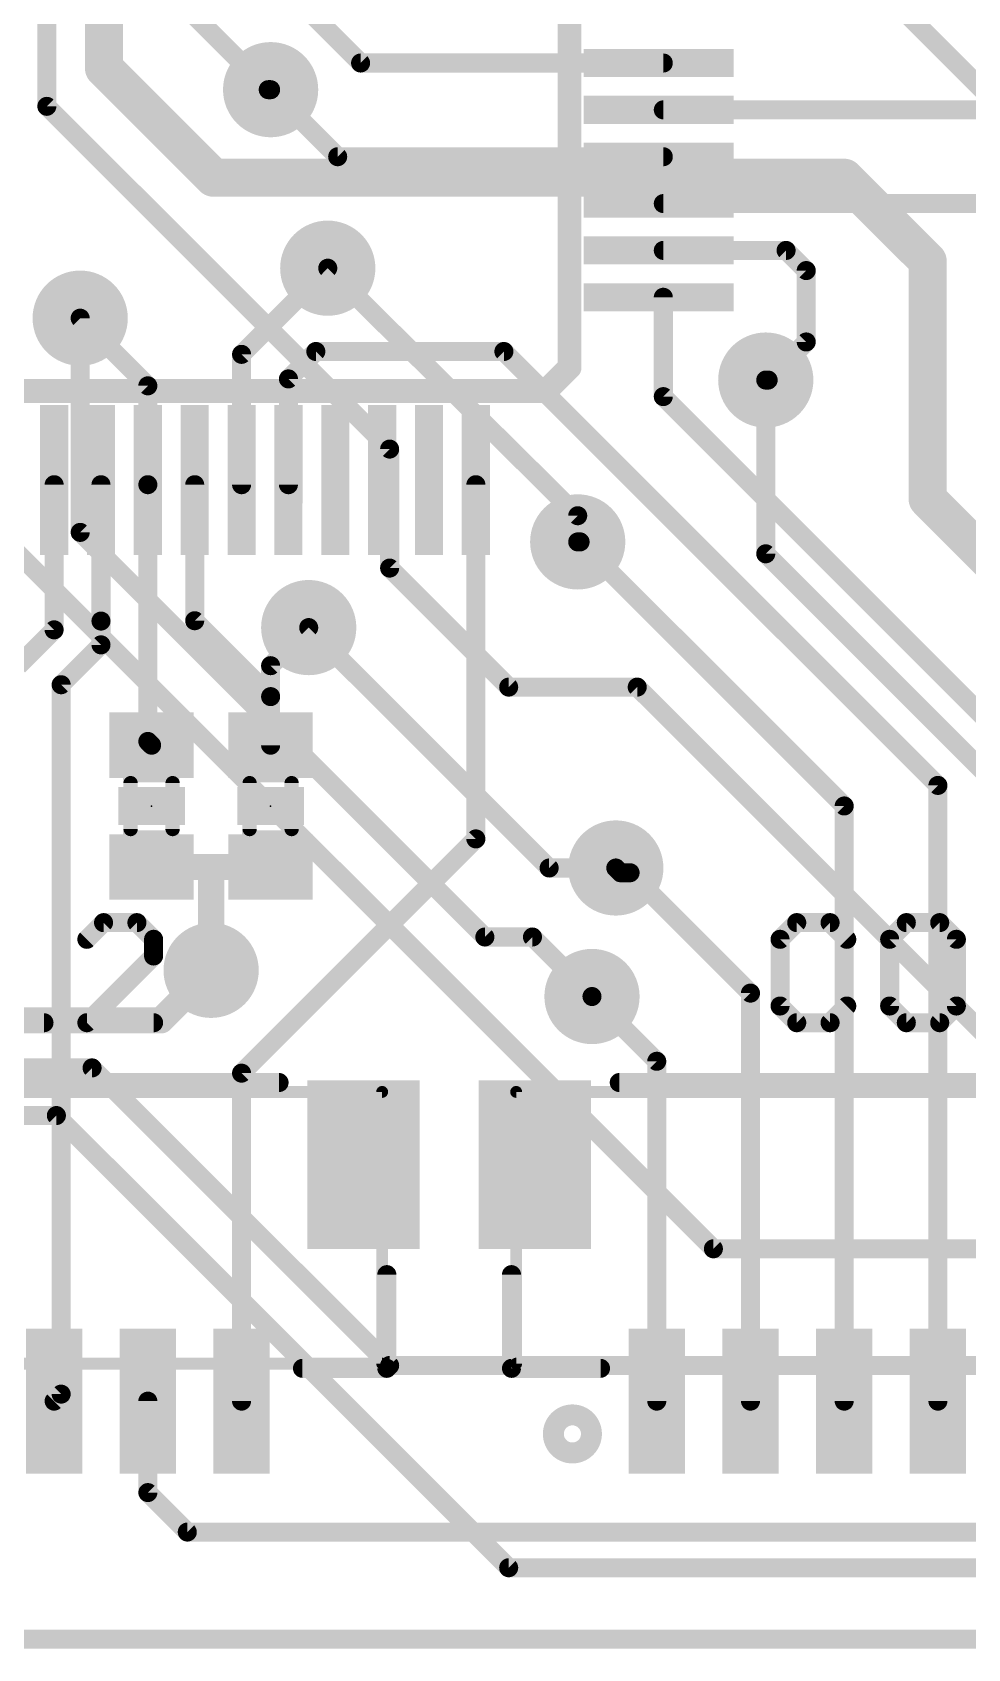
# Model space of a CAD drawing. Extents: x -1 to 63.6, y -0.1 to 40.7.
# Drawn here: x 43.18 to 53.16, y -0.1 to 17.15 of the extents above; entities that cross this region are included whole.
import ezdxf

# ---------------------------------------------------------------- set-up
doc = ezdxf.new("R2010")
doc.units = 0
for name, color, linetype in [('1', 12, 'CONTINUOUS'), ('16', 132, 'CONTINUOUS'), ('18', 110, 'CONTINUOUS'), ('20', 53, 'CONTINUOUS'), ('21', 41, 'CONTINUOUS'), ('23', 53, 'CONTINUOUS'), ('51', 53, 'CONTINUOUS')]:
    doc.layers.add(name, color=color, linetype=linetype)

# ---------------------------------------------------------------- blocks, each defined once
blk = doc.blocks.new('RECT')
blk.add_solid([(-0.5, -0.5), (0.5, -0.5), (-0.5, 0.5), (0.5, 0.5)])
blk = doc.blocks.new('ROUNDV')
at = {"const_width": 0.5}
blk.add_lwpolyline([(0, -0.25, 1), (0, 0.25, 1), (0, -0.25)], format="xyb", dxfattribs=at)

msp = doc.modelspace()

# ---------------------------------------------------------------- linework, layer by layer
at = {"layer": '1'}
for points, const_width in [([(45.593, 17.907), (46.68, 16.82)], 0.2032), ([(46.68, 16.82), (49.91, 16.82)], 0.2032), ([(45.72, 16.5354), (46.4354, 15.82)], 0.2032), ([(49.91, 16.32), (54.293, 16.32)], 0.2032), ([(46.4354, 15.82), (49.91, 15.82)], 0.2032), ([(49.91, 15.32), (56.341, 15.32)], 0.2032), ([(51.22, 14.82), (49.91, 14.82)], 0.2032), ([(51.435, 14.605), (51.22, 14.82)], 0.2032), ([(46.3296, 14.6304), (45.41, 13.7108)], 0.2032), ([(51.435, 13.843), (51.435, 14.605)], 0.2032), ([(49.91, 13.2598), (49.91, 14.32)], 0.2032), ([(43.688, 14.097), (44.41, 13.375)], 0.2032), ([(45.41, 13.7108), (45.41, 12.32)], 0.2032), ([(46.2026, 13.7414), (45.91, 13.4488)], 0.2032), ([(48.2092, 13.7414), (46.2026, 13.7414)], 0.2032), ([(52.84, 9.1106), (48.2092, 13.7414)], 0.2032), ([(51.0286, 13.4366), (51.435, 13.843)], 0.2032), ([(44.41, 13.375), (44.41, 12.32)], 0.2032), ([(45.91, 13.4488), (45.91, 12.32)], 0.2032), ([(51.0032, 13.4366), (51.0286, 13.4366)], 0.2032), ([(53.5178, 9.652), (49.91, 13.2598)], 0.2032), ([(43.41, 10.771), (43.41, 12.32)], 0.2032), ([(43.91, 10.8646), (43.91, 12.32)], 0.2032), ([(44.41, 12.32), (44.41, 9.58)], 0.2032), ([(44.91, 10.8684), (44.91, 12.32)], 0.2032), ([(47.91, 8.54), (47.91, 12.32)], 0.2032), ([(49.022, 11.7094), (48.9966, 11.7094)], 0.2032), ([(51.84, 8.8914), (49.022, 11.7094)], 0.2032), ([(43.0276, 10.3886), (43.41, 10.771)], 0.2032), ([(43.91, 10.6106), (43.91, 10.8646)], 0.2032), ([(45.72, 10.0584), (44.91, 10.8684)], 0.2032), ([(46.1264, 10.795), (45.72, 10.3886)], 0.2032), ([(43.4848, 10.1854), (43.91, 10.6106)], 0.2032), ([(45.72, 10.3886), (45.72, 10.0584)], 0.2032), ([(43.4848, 2.6148), (43.4848, 10.1854)], 0.2032), ([(45.72, 10.0584), (45.72, 9.54)], 0.2032), ([(44.41, 9.58), (44.45, 9.54)], 0.2032), ([(52.84, 2.54), (52.84, 9.1106)], 0.2032), ([(51.84, 2.54), (51.84, 8.8914)], 0.2032), ([(45.41, 6.04), (47.91, 8.54)], 0.2032), ([(45.085, 8.24), (44.45, 8.24)], 0.2794), ([(45.085, 7.1374), (45.085, 8.24)], 0.2794), ([(45.085, 8.24), (45.72, 8.24)], 0.2794), ([(49.4538, 8.1788), (49.403, 8.2296)], 0.2032), ([(49.5554, 8.1788), (49.4538, 8.1788)], 0.2032), ([(50.84, 6.8942), (49.5554, 8.1788)], 0.2032), ([(49.84, 6.167), (49.149, 6.858)], 0.2032), ([(50.84, 2.54), (50.84, 6.8942)], 0.2032), ([(49.84, 2.54), (49.84, 6.167)], 0.2032), ([(45.41, 2.54), (45.41, 6.04)], 0.2032), ([(43.41, 2.54), (43.4848, 2.6148)], 0.2032), ([(44.41, 1.564), (44.41, 2.54)], 0.2032), ([(44.831, 1.143), (44.41, 1.564)], 0.2032), ([(44.831, 1.143), (56.9722, 1.143)], 0.2032), ([(0, 0), (63.5, 0)], 0.2032)]:
    msp.add_lwpolyline(points, dxfattribs=dict(at, const_width=const_width))
for points, const_width in [([(46.68, 16.8708, 1), (46.68, 16.7692)], 0.1016), ([(46.6441, 16.7841, 1), (46.7159, 16.8559)], 0.1016), ([(49.91, 16.7692, 1), (49.91, 16.8708)], 0.1016), ([(45.7559, 16.5713, 1), (45.6841, 16.4995)], 0.1016), ([(49.91, 16.3708, 1), (49.91, 16.2692)], 0.1016), ([(46.4354, 15.8708, 1), (46.4354, 15.7692)], 0.1016), ([(46.3995, 15.7841, 1), (46.4713, 15.8559)], 0.1016), ([(49.91, 15.7692, 1), (49.91, 15.8708)], 0.1016), ([(49.91, 15.3708, 1), (49.91, 15.2692)], 0.1016), ([(49.91, 14.8708, 1), (49.91, 14.7692)], 0.1016), ([(51.2559, 14.8559, 1), (51.1841, 14.7841)], 0.1016), ([(51.22, 14.7692, 1), (51.22, 14.8708)], 0.1016), ([(46.3655, 14.5945, 1), (46.2937, 14.6663)], 0.1016), ([(51.4858, 14.605, 1), (51.3842, 14.605)], 0.1016), ([(51.3991, 14.5691, 1), (51.4709, 14.6409)], 0.1016), ([(49.9608, 14.32, 1), (49.8592, 14.32)], 0.1016), ([(43.7239, 14.1329, 1), (43.6521, 14.0611)], 0.1016), ([(45.4608, 13.7108, 1), (45.3592, 13.7108)], 0.1016), ([(46.2026, 13.7922, 1), (46.2026, 13.6906)], 0.1016), ([(46.2385, 13.7055, 1), (46.1667, 13.7773)], 0.1016), ([(48.2451, 13.7773, 1), (48.1733, 13.7055)], 0.1016), ([(48.2092, 13.6906, 1), (48.2092, 13.7922)], 0.1016), ([(51.3842, 13.843, 1), (51.4858, 13.843)], 0.1016), ([(51.4709, 13.8071, 1), (51.3991, 13.8789)], 0.1016), ([(45.3741, 13.7467, 1), (45.4459, 13.6749)], 0.1016), ([(44.4608, 13.375, 1), (44.3592, 13.375)], 0.1016), ([(44.3741, 13.3391, 1), (44.4459, 13.4109)], 0.1016), ([(45.9608, 13.4488, 1), (45.8592, 13.4488)], 0.1016), ([(45.8741, 13.4847, 1), (45.9459, 13.4129)], 0.1016), ([(51.0032, 13.4874, 1), (51.0032, 13.3858)], 0.1016), ([(50.9927, 13.4725, 1), (51.0645, 13.4007)], 0.1016), ([(51.0286, 13.3858, 1), (51.0286, 13.4874)], 0.1016), ([(49.9459, 13.2957, 1), (49.8741, 13.2239)], 0.1016), ([(49.8592, 13.2598, 1), (49.9608, 13.2598)], 0.1016), ([(43.4608, 12.32, 1), (43.3592, 12.32)], 0.1016), ([(43.9608, 12.32, 1), (43.8592, 12.32)], 0.1016), ([(44.4608, 12.32, 1), (44.3592, 12.32)], 0.1016), ([(44.9608, 12.32, 1), (44.8592, 12.32)], 0.1016), ([(47.9608, 12.32, 1), (47.8592, 12.32)], 0.1016), ([(44.3592, 12.32, 1), (44.4608, 12.32)], 0.1016), ([(45.3592, 12.32, 1), (45.4608, 12.32)], 0.1016), ([(45.8592, 12.32, 1), (45.9608, 12.32)], 0.1016), ([(48.9966, 11.7602, 1), (48.9966, 11.6586)], 0.1016), ([(49.0579, 11.7453, 1), (48.9861, 11.6735)], 0.1016), ([(49.022, 11.6586, 1), (49.022, 11.7602)], 0.1016), ([(43.4459, 10.7351, 1), (43.3741, 10.8069)], 0.1016), ([(43.9608, 10.8646, 1), (43.8592, 10.8646)], 0.1016), ([(43.8592, 10.8646, 1), (43.9608, 10.8646)], 0.1016), ([(44.9459, 10.9043, 1), (44.8741, 10.8325)], 0.1016), ([(44.8592, 10.8684, 1), (44.9608, 10.8684)], 0.1016), ([(46.1623, 10.7591, 1), (46.0905, 10.8309)], 0.1016), ([(43.3592, 10.771, 1), (43.4608, 10.771)], 0.1016), ([(43.9459, 10.5747, 1), (43.8741, 10.6465)], 0.1016), ([(43.8592, 10.6106, 1), (43.9608, 10.6106)], 0.1016), ([(45.7708, 10.3886, 1), (45.6692, 10.3886)], 0.1016), ([(45.6841, 10.4245, 1), (45.7559, 10.3527)], 0.1016), ([(43.5356, 10.1854, 1), (43.434, 10.1854)], 0.1016), ([(43.4489, 10.2213, 1), (43.5207, 10.1495)], 0.1016), ([(45.7708, 10.0584, 1), (45.6692, 10.0584)], 0.1016), ([(45.6692, 10.0584, 1), (45.7708, 10.0584)], 0.1016), ([(45.6841, 10.0225, 1), (45.7559, 10.0943)], 0.1016), ([(44.4459, 9.6159, 1), (44.3741, 9.5441)], 0.1016), ([(44.3592, 9.58, 1), (44.4608, 9.58)], 0.1016), ([(44.4141, 9.5041, 1), (44.4859, 9.5759)], 0.1016), ([(45.6692, 9.54, 1), (45.7708, 9.54)], 0.1016), ([(52.8908, 9.1106, 1), (52.7892, 9.1106)], 0.1016), ([(52.8041, 9.0747, 1), (52.8759, 9.1465)], 0.1016), ([(51.8908, 8.8914, 1), (51.7892, 8.8914)], 0.1016), ([(51.8041, 8.8555, 1), (51.8759, 8.9273)], 0.1016), ([(47.9459, 8.5041, 1), (47.8741, 8.5759)], 0.1016), ([(47.8592, 8.54, 1), (47.9608, 8.54)], 0.1016), ([(44.45, 8.3099, 1), (44.45, 8.1701)], 0.1397), ([(45.1549, 8.24, 1), (45.0151, 8.24)], 0.1397), ([(45.085, 8.3099, 1), (45.085, 8.1701)], 0.1397), ([(45.085, 8.1701, 1), (45.085, 8.3099)], 0.1397), ([(45.72, 8.1701, 1), (45.72, 8.3099)], 0.1397), ([(49.4389, 8.2655, 1), (49.3671, 8.1937)], 0.1016), ([(49.4538, 8.2296, 1), (49.4538, 8.128)], 0.1016), ([(49.5913, 8.2147, 1), (49.5195, 8.1429)], 0.1016), ([(49.5554, 8.128, 1), (49.5554, 8.2296)], 0.1016), ([(49.4179, 8.1429, 1), (49.4897, 8.2147)], 0.1016), ([(45.0151, 7.1374, 1), (45.1549, 7.1374)], 0.1397), ([(49.1849, 6.8939, 1), (49.1131, 6.8221)], 0.1016), ([(50.8908, 6.8942, 1), (50.7892, 6.8942)], 0.1016), ([(50.8041, 6.8583, 1), (50.8759, 6.9301)], 0.1016), ([(49.8908, 6.167, 1), (49.7892, 6.167)], 0.1016), ([(49.8041, 6.1311, 1), (49.8759, 6.2029)], 0.1016), ([(45.4608, 6.04, 1), (45.3592, 6.04)], 0.1016), ([(45.3741, 6.0759, 1), (45.4459, 6.0041)], 0.1016), ([(43.3741, 2.5759, 1), (43.4459, 2.5041)], 0.1016), ([(43.434, 2.6148, 1), (43.5356, 2.6148)], 0.1016), ([(43.5207, 2.5789, 1), (43.4489, 2.6507)], 0.1016), ([(44.4608, 2.54, 1), (44.3592, 2.54)], 0.1016), ([(45.3592, 2.54, 1), (45.4608, 2.54)], 0.1016), ([(49.7892, 2.54, 1), (49.8908, 2.54)], 0.1016), ([(50.7892, 2.54, 1), (50.8908, 2.54)], 0.1016), ([(51.7892, 2.54, 1), (51.8908, 2.54)], 0.1016), ([(52.7892, 2.54, 1), (52.8908, 2.54)], 0.1016), ([(44.4459, 1.5999, 1), (44.3741, 1.5281)], 0.1016), ([(44.3592, 1.564, 1), (44.4608, 1.564)], 0.1016), ([(44.831, 1.1938, 1), (44.831, 1.0922)], 0.1016), ([(44.7951, 1.1071, 1), (44.8669, 1.1789)], 0.1016)]:
    msp.add_lwpolyline(points, format="xyb", dxfattribs=dict(at, const_width=const_width))
at = {"layer": '16'}
for points, const_width in [([(43.942, 22.098), (43.942, 16.764)], 0.4064), ([(43.3324, 19.2024), (43.3324, 16.3576)], 0.2032), ([(54.6862, 15.1638), (50.8, 19.05)], 0.2032), ([(44.577, 17.653), (45.6946, 16.5354)], 0.2032), ([(43.942, 16.764), (45.1104, 15.5956)], 0.4064), ([(45.6946, 16.5354), (45.72, 16.5354)], 0.2032), ([(43.3324, 16.3576), (46.99, 12.7)], 0.2032), ([(45.1104, 15.5956), (51.8414, 15.5956)], 0.4064), ([(51.8414, 15.5956), (52.7304, 14.7066)], 0.4064), ([(52.7304, 14.7066), (52.7304, 12.1666)], 0.4064), ([(48.9966, 11.9888), (46.3296, 14.6304)], 0.2032), ([(43.688, 11.811), (43.688, 14.097)], 0.2032), ([(51.0032, 11.5824), (51.0032, 13.4366)], 0.2032), ([(46.99, 12.7), (46.99, 11.43)], 0.2032), ([(52.7304, 12.1666), (54.483, 10.414)], 0.4064), ([(48.9966, 11.7094), (48.9966, 11.9888)], 0.2032), ([(50.4444, 4.1656), (42.799, 11.811)], 0.2032), ([(48.006, 7.493), (43.688, 11.811)], 0.2032), ([(56.5404, 6.0452), (51.0032, 11.5824)], 0.2032), ([(46.99, 11.43), (48.26, 10.16)], 0.2032), ([(48.6918, 8.2296), (46.1264, 10.795)], 0.2032), ([(48.26, 10.16), (49.6316, 10.16)], 0.2032), ([(49.6316, 10.16), (54.2798, 5.5118)], 0.2032), ([(49.403, 8.2296), (48.6918, 8.2296)], 0.2032), ([(48.514, 7.493), (48.006, 7.493)], 0.2032), ([(49.149, 6.858), (48.514, 7.493)], 0.2032), ([(44.5516, 6.604), (45.085, 7.1374)], 0.2794), ([(38.227, 6.604), (44.5516, 6.604)], 0.2794), ([(42.037, 6.096), (43.815, 6.096)], 0.2032), ([(43.815, 6.096), (46.99, 2.921)], 0.2032), ([(42.164, 5.588), (43.434, 5.588)], 0.2032), ([(43.434, 5.588), (48.26, 0.762)], 0.2032), ([(50.4444, 4.1656), (53.6956, 4.1656)], 0.2032), ([(46.99, 2.921), (54.4322, 2.921)], 0.2032), ([(48.26, 0.762), (58.0898, 0.762)], 0.2032), ([(63.5, 0), (0, 0)], 0.2032)]:
    msp.add_lwpolyline(points, dxfattribs=dict(at, const_width=const_width))
for points, const_width in [([(44.0138, 16.8358, 1), (43.8702, 16.6922)], 0.2032), ([(43.8404, 16.764, 1), (44.0436, 16.764)], 0.2032), ([(45.6946, 16.5862, 1), (45.6946, 16.4846)], 0.1016), ([(45.6587, 16.4995, 1), (45.7305, 16.5713)], 0.1016), ([(45.72, 16.4846, 1), (45.72, 16.5862)], 0.1016), ([(43.3683, 16.3935, 1), (43.2965, 16.3217)], 0.1016), ([(43.2816, 16.3576, 1), (43.3832, 16.3576)], 0.1016), ([(45.1104, 15.6972, 1), (45.1104, 15.494)], 0.2032), ([(45.0386, 15.5238, 1), (45.1822, 15.6674)], 0.2032), ([(51.9132, 15.6674, 1), (51.7696, 15.5238)], 0.2032), ([(51.8414, 15.494, 1), (51.8414, 15.6972)], 0.2032), ([(52.832, 14.7066, 1), (52.6288, 14.7066)], 0.2032), ([(52.6586, 14.6348, 1), (52.8022, 14.7784)], 0.2032), ([(46.3653, 14.6665, 1), (46.2939, 14.5943)], 0.1016), ([(43.7388, 14.097, 1), (43.6372, 14.097)], 0.1016), ([(51.054, 13.4366, 1), (50.9524, 13.4366)], 0.1016), ([(47.0408, 12.7, 1), (46.9392, 12.7)], 0.1016), ([(46.9541, 12.6641, 1), (47.0259, 12.7359)], 0.1016), ([(52.6288, 12.1666, 1), (52.832, 12.1666)], 0.2032), ([(52.8022, 12.2384, 1), (52.6586, 12.0948)], 0.2032), ([(49.0474, 11.9888, 1), (48.9458, 11.9888)], 0.1016), ([(48.9609, 11.9527, 1), (49.0323, 12.0249)], 0.1016), ([(43.7239, 11.8469, 1), (43.6521, 11.7751)], 0.1016), ([(43.6372, 11.811, 1), (43.7388, 11.811)], 0.1016), ([(48.9458, 11.7094, 1), (49.0474, 11.7094)], 0.1016), ([(51.0391, 11.6183, 1), (50.9673, 11.5465)], 0.1016), ([(50.9524, 11.5824, 1), (51.054, 11.5824)], 0.1016), ([(47.0259, 11.4659, 1), (46.9541, 11.3941)], 0.1016), ([(46.9392, 11.43, 1), (47.0408, 11.43)], 0.1016), ([(46.1623, 10.8309, 1), (46.0905, 10.7591)], 0.1016), ([(48.26, 10.2108, 1), (48.26, 10.1092)], 0.1016), ([(48.2241, 10.1241, 1), (48.2959, 10.1959)], 0.1016), ([(49.6675, 10.1959, 1), (49.5957, 10.1241)], 0.1016), ([(49.6316, 10.1092, 1), (49.6316, 10.2108)], 0.1016), ([(48.6918, 8.2804, 1), (48.6918, 8.1788)], 0.1016), ([(48.6559, 8.1937, 1), (48.7277, 8.2655)], 0.1016), ([(49.403, 8.1788, 1), (49.403, 8.2804)], 0.1016), ([(48.006, 7.5438, 1), (48.006, 7.4422)], 0.1016), ([(48.5499, 7.5289, 1), (48.4781, 7.4571)], 0.1016), ([(48.514, 7.4422, 1), (48.514, 7.5438)], 0.1016), ([(47.9701, 7.4571, 1), (48.0419, 7.5289)], 0.1016), ([(45.1344, 7.088, 1), (45.0356, 7.1868)], 0.1397), ([(49.1131, 6.8221, 1), (49.1849, 6.8939)], 0.1016), ([(44.5516, 6.5342, 1), (44.5516, 6.6738)], 0.1397), ([(44.5022, 6.6534, 1), (44.601, 6.5546)], 0.1397), ([(43.8509, 6.1319, 1), (43.7791, 6.0601)], 0.1016), ([(43.815, 6.0452, 1), (43.815, 6.1468)], 0.1016), ([(43.4699, 5.6239, 1), (43.3981, 5.5521)], 0.1016), ([(43.434, 5.5372, 1), (43.434, 5.6388)], 0.1016), ([(50.4444, 4.2164, 1), (50.4444, 4.1148)], 0.1016), ([(50.4085, 4.1297, 1), (50.4803, 4.2015)], 0.1016), ([(46.99, 2.9718, 1), (46.99, 2.8702)], 0.1016), ([(46.9541, 2.8851, 1), (47.0259, 2.9569)], 0.1016), ([(48.26, 0.8128, 1), (48.26, 0.7112)], 0.1016), ([(48.2241, 0.7261, 1), (48.2959, 0.7979)], 0.1016)]:
    msp.add_lwpolyline(points, format="xyb", dxfattribs=dict(at, const_width=const_width))
at = {"layer": '20', "const_width": 0.2032}
msp.add_lwpolyline([(0, 0), (63.5, 0)], dxfattribs=at)
at = {"layer": '21'}
for points, const_width in [([(48.91, 27.07), (48.91, 13.57)], 0.254), ([(48.91, 13.57), (48.66, 13.32)], 0.254), ([(48.66, 13.32), (35.16, 13.32)], 0.254), ([(43.9373, 7.6463), (43.7594, 7.4684)], 0.2032), ([(44.2932, 7.6463), (43.9373, 7.6463)], 0.2032), ([(44.4712, 7.4684), (44.2932, 7.6463)], 0.2032), ([(51.3336, 7.6463), (51.1556, 7.4684)], 0.2032), ([(51.6895, 7.6463), (51.3336, 7.6463)], 0.2032), ([(51.8674, 7.4684), (51.6895, 7.6463)], 0.2032), ([(52.5029, 7.6463), (52.325, 7.4684)], 0.2032), ([(52.8589, 7.6463), (52.5029, 7.6463)], 0.2032), ([(53.0368, 7.4684), (52.8589, 7.6463)], 0.2032), ([(44.4712, 7.2904), (44.4712, 7.4684)], 0.2032), ([(51.1556, 7.4684), (51.1556, 6.7566)], 0.2032), ([(52.325, 7.4684), (52.325, 6.7566)], 0.2032), ([(53.0368, 6.7566), (53.0368, 7.4684)], 0.2032), ([(43.7594, 6.5786), (44.4712, 7.2904)], 0.2032), ([(51.1556, 6.7566), (51.3336, 6.5786)], 0.2032), ([(51.6895, 6.5786), (51.8674, 6.7566)], 0.2032), ([(52.325, 6.7566), (52.5029, 6.5786)], 0.2032), ([(52.8589, 6.5786), (53.0368, 6.7566)], 0.2032), ([(42.59, 6.5786), (43.3018, 6.5786)], 0.2032), ([(44.4712, 6.5786), (43.7594, 6.5786)], 0.2032), ([(51.3336, 6.5786), (51.6895, 6.5786)], 0.2032), ([(52.5029, 6.5786), (52.8589, 6.5786)], 0.2032), ([(38.01, 5.94), (45.81, 5.94)], 0.2032), ([(49.44, 5.94), (57.24, 5.94)], 0.2032), ([(46.96, 2.89), (46.96, 3.89)], 0.2032), ([(48.29, 2.89), (48.29, 3.89)], 0.2032), ([(46.96, 2.89), (46.06, 2.89)], 0.2032), ([(49.24, 2.89), (48.29, 2.89)], 0.2032)]:
    msp.add_lwpolyline(points, dxfattribs=dict(at, const_width=const_width))
for points, const_width in [([(48.8465, 13.57, 1), (48.9735, 13.57)], 0.127), ([(48.9549, 13.5251, 1), (48.8651, 13.6149)], 0.127), ([(48.6151, 13.3649, 1), (48.7049, 13.2751)], 0.127), ([(48.66, 13.2565, 1), (48.66, 13.3835)], 0.127), ([(43.9373, 7.6971, 1), (43.9373, 7.5955)], 0.1016), ([(43.9733, 7.6104, 1), (43.9014, 7.6822)], 0.1016), ([(44.3292, 7.6822, 1), (44.2573, 7.6104)], 0.1016), ([(44.2932, 7.5955, 1), (44.2932, 7.6971)], 0.1016), ([(51.3336, 7.6971, 1), (51.3336, 7.5955)], 0.1016), ([(51.3695, 7.6104, 1), (51.2976, 7.6822)], 0.1016), ([(51.7254, 7.6822, 1), (51.6535, 7.6104)], 0.1016), ([(51.6895, 7.5955, 1), (51.6895, 7.6971)], 0.1016), ([(52.5029, 7.6971, 1), (52.5029, 7.5955)], 0.1016), ([(52.5389, 7.6104, 1), (52.467, 7.6822)], 0.1016), ([(52.8948, 7.6822, 1), (52.8229, 7.6104)], 0.1016), ([(52.8589, 7.5955, 1), (52.8589, 7.6971)], 0.1016), ([(43.7235, 7.5043, 1), (43.7953, 7.4324)], 0.1016), ([(44.522, 7.4684, 1), (44.4204, 7.4684)], 0.1016), ([(44.4353, 7.4324, 1), (44.5071, 7.5043)], 0.1016), ([(51.2064, 7.4684, 1), (51.1048, 7.4684)], 0.1016), ([(51.1197, 7.5043, 1), (51.1915, 7.4324)], 0.1016), ([(51.8315, 7.4324, 1), (51.9033, 7.5043)], 0.1016), ([(52.3758, 7.4684, 1), (52.2742, 7.4684)], 0.1016), ([(52.2891, 7.5043, 1), (52.3609, 7.4324)], 0.1016), ([(53.0876, 7.4684, 1), (52.986, 7.4684)], 0.1016), ([(53.0009, 7.4324, 1), (53.0727, 7.5043)], 0.1016), ([(44.4204, 7.2904, 1), (44.522, 7.2904)], 0.1016), ([(44.5071, 7.2545, 1), (44.4353, 7.3263)], 0.1016), ([(51.1915, 6.7925, 1), (51.1197, 6.7206)], 0.1016), ([(51.1048, 6.7566, 1), (51.2064, 6.7566)], 0.1016), ([(51.9033, 6.7206, 1), (51.8315, 6.7925)], 0.1016), ([(52.3609, 6.7925, 1), (52.2891, 6.7206)], 0.1016), ([(52.2742, 6.7566, 1), (52.3758, 6.7566)], 0.1016), ([(52.986, 6.7566, 1), (53.0876, 6.7566)], 0.1016), ([(53.0727, 6.7206, 1), (53.0009, 6.7925)], 0.1016), ([(43.3018, 6.5278, 1), (43.3018, 6.6294)], 0.1016), ([(43.7594, 6.6294, 1), (43.7594, 6.5278)], 0.1016), ([(43.7235, 6.6145, 1), (43.7953, 6.5427)], 0.1016), ([(44.4712, 6.5278, 1), (44.4712, 6.6294)], 0.1016), ([(51.3336, 6.6294, 1), (51.3336, 6.5278)], 0.1016), ([(51.2976, 6.5427, 1), (51.3695, 6.6145)], 0.1016), ([(51.6535, 6.6145, 1), (51.7254, 6.5427)], 0.1016), ([(51.6895, 6.5278, 1), (51.6895, 6.6294)], 0.1016), ([(52.5029, 6.6294, 1), (52.5029, 6.5278)], 0.1016), ([(52.467, 6.5427, 1), (52.5389, 6.6145)], 0.1016), ([(52.8229, 6.6145, 1), (52.8948, 6.5427)], 0.1016), ([(52.8589, 6.5278, 1), (52.8589, 6.6294)], 0.1016), ([(45.81, 5.8892, 1), (45.81, 5.9908)], 0.1016), ([(49.44, 5.9908, 1), (49.44, 5.8892)], 0.1016), ([(47.0108, 3.89, 1), (46.9092, 3.89)], 0.1016), ([(48.3408, 3.89, 1), (48.2392, 3.89)], 0.1016), ([(46.06, 2.9408, 1), (46.06, 2.8392)], 0.1016), ([(46.9092, 2.89, 1), (47.0108, 2.89)], 0.1016), ([(46.96, 2.8392, 1), (46.96, 2.9408)], 0.1016), ([(48.29, 2.9408, 1), (48.29, 2.8392)], 0.1016), ([(48.2392, 2.89, 1), (48.3408, 2.89)], 0.1016), ([(49.24, 2.8392, 1), (49.24, 2.9408)], 0.1016), ([(48.94, 2.0782, 1), (48.94, 2.3018, 1), (48.94, 2.0782)], 0.4064)]:
    msp.add_lwpolyline(points, format="xyb", dxfattribs=dict(at, const_width=const_width))
at = {"layer": '23'}
for p in [(44.45, 8.89), (45.72, 8.89)]:
    msp.add_point(p, dxfattribs=at)
at = {"layer": '51'}
for points, const_width in [([(44.226, 8.645), (44.226, 9.135)], 0.1524), ([(44.674, 9.135), (44.674, 8.645)], 0.1524), ([(45.496, 8.645), (45.496, 9.135)], 0.1524), ([(45.944, 9.135), (45.944, 8.645)], 0.1524), ([(36.91, 5.84), (46.91, 5.84)], 0.127), ([(46.91, 2.94), (46.91, 5.84)], 0.127), ([(48.34, 5.84), (58.34, 5.84)], 0.127), ([(48.34, 2.94), (48.34, 5.84)], 0.127), ([(36.91, 2.94), (46.91, 2.94)], 0.127), ([(48.34, 2.94), (58.34, 2.94)], 0.127)]:
    msp.add_lwpolyline(points, dxfattribs=dict(at, const_width=const_width))
for points, const_width in [([(44.2641, 9.135, 1), (44.1879, 9.135)], 0.0762), ([(44.7121, 9.135, 1), (44.6359, 9.135)], 0.0762), ([(45.5341, 9.135, 1), (45.4579, 9.135)], 0.0762), ([(45.9821, 9.135, 1), (45.9059, 9.135)], 0.0762), ([(44.1879, 8.645, 1), (44.2641, 8.645)], 0.0762), ([(44.6359, 8.645, 1), (44.7121, 8.645)], 0.0762), ([(45.4579, 8.645, 1), (45.5341, 8.645)], 0.0762), ([(45.9059, 8.645, 1), (45.9821, 8.645)], 0.0762), ([(46.9418, 5.84, 1), (46.8783, 5.84)], 0.0635), ([(46.91, 5.8083, 1), (46.91, 5.8717)], 0.0635), ([(48.3718, 5.84, 1), (48.3083, 5.84)], 0.0635), ([(48.34, 5.8717, 1), (48.34, 5.8083)], 0.0635), ([(46.8783, 2.94, 1), (46.9418, 2.94)], 0.0635), ([(46.91, 2.9082, 1), (46.91, 2.9718)], 0.0635), ([(48.34, 2.9718, 1), (48.34, 2.9082)], 0.0635), ([(48.3083, 2.94, 1), (48.3718, 2.94)], 0.0635)]:
    msp.add_lwpolyline(points, format="xyb", dxfattribs=dict(at, const_width=const_width))

# ---------------------------------------------------------------- block references
at = {"layer": '1'}
for p, xscale, yscale in [((49.91, 16.82), 1.5, 0.3), ((49.91, 16.32), 1.5, 0.3), ((49.91, 15.82), 1.5, 0.3), ((49.91, 15.32), 1.5, 0.3), ((49.91, 14.82), 1.5, 0.3), ((49.91, 14.32), 1.5, 0.3), ((43.41, 12.32), 0.3, 1.5), ((43.91, 12.32), 0.3, 1.5), ((44.41, 12.32), 0.3, 1.5), ((44.91, 12.32), 0.3, 1.5), ((45.41, 12.32), 0.3, 1.5), ((45.91, 12.32), 0.3, 1.5), ((46.41, 12.32), 0.3, 1.5), ((46.91, 12.32), 0.3, 1.5), ((47.41, 12.32), 0.3, 1.5), ((47.91, 12.32), 0.3, 1.5)]:
    msp.add_blockref('RECT', p, dxfattribs=dict(at, xscale=xscale, yscale=yscale))
for p, xscale, yscale, rotation in [((44.45, 9.54), 0.7, 0.9, 270), ((45.72, 9.54), 0.7, 0.9, 270), ((44.45, 8.24), 0.7, 0.9, 270), ((45.72, 8.24), 0.7, 0.9, 270), ((46.71, 5.065), 1.8, 1.2, 90), ((48.54, 5.065), 1.8, 1.2, 90), ((43.41, 2.54), 0.6, 1.55, 180), ((44.41, 2.54), 0.6, 1.55, 180), ((45.41, 2.54), 0.6, 1.55, 180), ((49.84, 2.54), 0.6, 1.55, 180), ((50.84, 2.54), 0.6, 1.55, 180), ((51.84, 2.54), 0.6, 1.55, 180), ((52.84, 2.54), 0.6, 1.55, 180)]:
    msp.add_blockref('RECT', p, dxfattribs=dict(at, xscale=xscale, yscale=yscale, rotation=rotation))
at = {"layer": '18', "xscale": 1.016, "yscale": 1.016}
for p in [(45.72, 16.5354), (45.72, 16.5354), (46.3296, 14.6304), (46.3296, 14.6304), (43.688, 14.097), (43.688, 14.097), (51.0032, 13.4366), (51.0032, 13.4366), (48.9966, 11.7094), (48.9966, 11.7094), (46.1264, 10.795), (46.1264, 10.795), (49.403, 8.2296), (49.403, 8.2296), (45.085, 7.1374), (45.085, 7.1374), (49.149, 6.858), (49.149, 6.858)]:
    msp.add_blockref('ROUNDV', p, dxfattribs=at)
at = {"layer": '21', "xscale": 0.4064, "yscale": 0.7112, "rotation": 270}
for p in [(44.45, 8.89), (45.72, 8.89)]:
    msp.add_blockref('RECT', p, dxfattribs=at)
at = {"layer": '51'}
for p, xscale, yscale in [((49.5851, 16.8201), 1.0499, 0.3001), ((49.5851, 16.3201), 1.0499, 0.3003), ((49.5851, 15.8201), 1.0499, 0.3001), ((49.5851, 15.3201), 1.0499, 0.3003), ((49.5851, 14.8201), 1.0499, 0.3001), ((49.5851, 14.3201), 1.0499, 0.3003), ((43.4101, 12.6451), 0.3001, 1.0499), ((43.9101, 12.6451), 0.3003, 1.0499), ((44.4101, 12.6451), 0.3001, 1.0499), ((44.9101, 12.6451), 0.3003, 1.0499), ((45.4101, 12.6451), 0.3001, 1.0499), ((45.9101, 12.6451), 0.3003, 1.0499), ((46.4101, 12.6451), 0.3001, 1.0499), ((46.9101, 12.6451), 0.3003, 1.0499), ((47.4101, 12.6451), 0.3001, 1.0499), ((47.9101, 12.6451), 0.3003, 1.0499)]:
    msp.add_blockref('RECT', p, dxfattribs=dict(at, xscale=xscale, yscale=yscale))
at = {"layer": '51', "xscale": 0.3, "yscale": 0.5999, "rotation": 270}
for p in [(44.4452, 9.294), (45.7152, 9.294), (44.4452, 8.4812), (45.7152, 8.4812)]:
    msp.add_blockref('RECT', p, dxfattribs=at)

doc.saveas('drawing.dxf')
